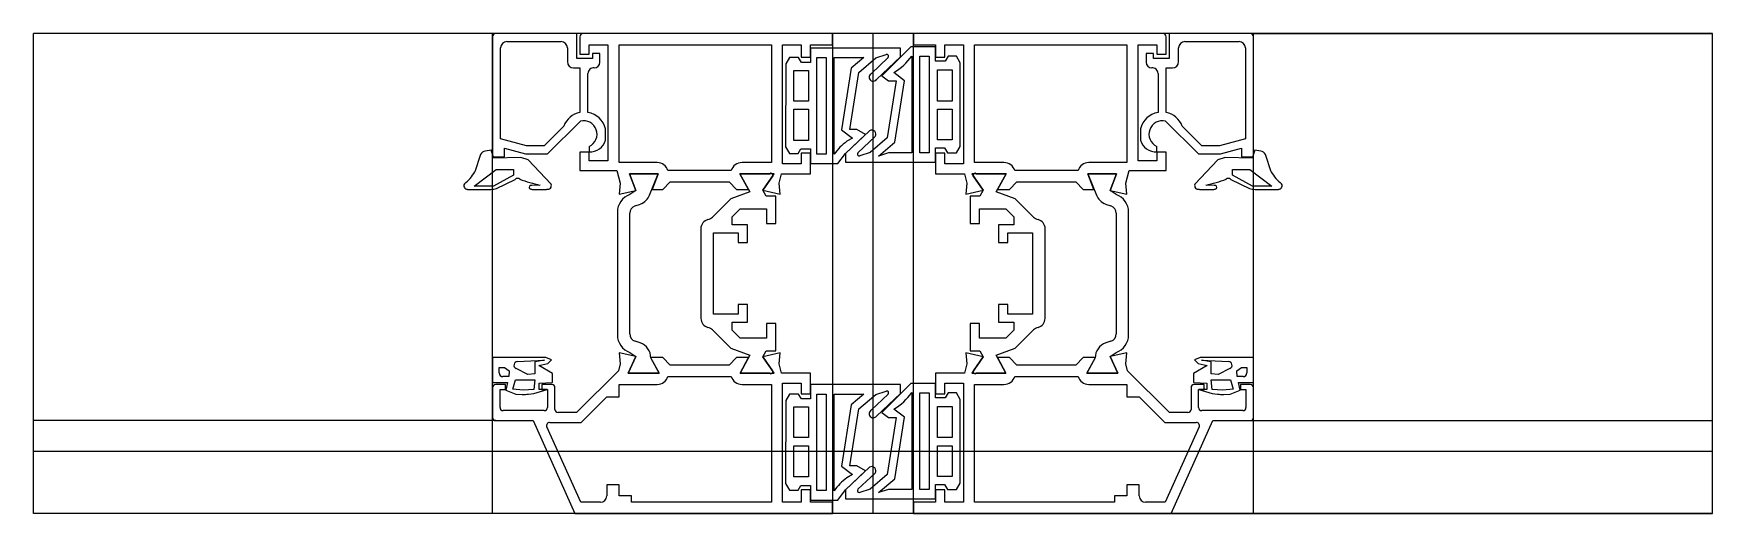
# Model space of a CAD drawing. Extents: x -133 to 137, y -10 to 67.
import ezdxf

# ---------------------------------------------------------------- set-up
doc = ezdxf.new("R2010")
doc.units = 0
doc.layers.get('0').update_dxf_attribs({"linetype": 'CONTINUOUS'})

msp = doc.modelspace()

# ---------------------------------------------------------------- linework, layer by layer
at = {"linetype": 'CONTINUOUS'}
for p, q in [((-132.59, -10), (-132.59, 67)), ((136.59, 67), (-132.59, 67)), ((-59, 67), (-132.59, 67)), ((-59, -10), (-59, 67)), ((-59, 66.5), (-59, 47.2)), ((-45.5, 67), (-58.5, 67)), ((-57.7, 50.11), (-57.7, 64.7)), ((-56.7, 65.7), (-48, 65.7)), ((-47, 64.7), (-47, 62.5)), ((-45.5, 63), (-45.5, 67)), ((-45, 66.46), (-45, 63.71)), ((-4.5, 67), (-44.5, 67)), ((-43.5, 63.71), (-43.5, 65.2)), ((-43.5, 65.2), (-40.5, 65.2)), ((-40.5, 65.2), (-40.5, 46.6)), ((-38.7, 46.3), (-38.7, 65.2)), ((-38.7, 65.2), (-14.3, 65.2)), ((-14.3, 65.2), (-14.3, 46.3)), ((-12.5, 65.2), (-9.5, 65.2)), ((-12.5, 46.1), (-12.5, 65.2)), ((-9.5, 65.2), (-9.5, 63.21)), ((-8, 63.21), (-8, 65.2)), ((-8, 65.2), (-4.5, 65.2)), ((6.43, 64.67), (-8, 64.67)), ((-8, 64.67), (-8, 62.38)), ((-4.5, 67), (-4.5, -10)), ((-4.5, 65.2), (-4.5, 67)), ((2, -10), (2, 67)), ((8.08, 64.85), (3.43, 60.2)), ((6.43, 63.24), (6.43, 64.67)), ((12, 64.85), (8.08, 64.85)), ((8.5, -10), (8.5, 67)), ((48.5, 67), (8.5, 67)), ((8.5, 67), (8.5, 65.2)), ((8.5, 65.2), (12, 65.2)), ((12, 65.2), (12, 63.21)), ((12, 62.56), (12, 64.85)), ((13.5, 63.21), (13.5, 65.2)), ((13.5, 65.2), (16.5, 65.2)), ((16.5, 65.2), (16.5, 46.1)), ((18.3, 46.3), (18.3, 65.2)), ((18.3, 65.2), (42.7, 65.2)), ((42.7, 65.2), (42.7, 46.3)), ((44.5, 46.6), (44.5, 65.2)), ((44.5, 65.2), (47.5, 65.2)), ((47.5, 65.2), (47.5, 63.71)), ((49, 63.71), (49, 66.46)), ((62.5, 67), (49.5, 67)), ((49.5, 67), (49.5, 63)), ((51, 62.5), (51, 64.7)), ((52, 65.7), (60.7, 65.7)), ((61.7, 64.7), (61.7, 50.11)), ((63, -10), (63, 67)), ((63, 67), (136.59, 67)), ((63, 47.2), (63, 66.5)), ((136.59, -10), (136.59, 67)), ((-43, 63), (-45.5, 63)), ((-45, 63.71), (-43.5, 63.71)), ((-41.8, 63.79), (-43, 63.79)), ((-43, 63.79), (-43, 63)), ((-41.8, 62.4), (-41.8, 63.79)), ((-11.99, 62.14), (-12.01, 48.83)), ((-11.4, 63.16), (-11.99, 62.14)), ((-9.92, 63.16), (-11.4, 63.16)), ((-9.47, 62.38), (-9.92, 63.16)), ((-9.5, 63.21), (-8, 63.21)), ((-8, 62.38), (-9.47, 62.38)), ((-7.03, 47.67), (-7.03, 63.16)), ((-7.03, 63.16), (-5.52, 63.16)), ((-5.52, 63.16), (-5.52, 47.67)), ((-4.22, 63.16), (0.52, 63.16)), ((-4.22, 47.63), (-4.22, 63.16)), ((0.52, 63.16), (-1.5, 61.44)), ((-0.29, 60.76), (2.48, 63.11)), ((4.42, 63.14), (1.68, 60.56)), ((2.48, 63.11), (4.12, 63.64)), ((2.57, 59.61), (6.43, 63.24)), ((8.22, 63.39), (8.22, 47.86)), ((9.52, 47.86), (9.52, 63.35)), ((9.52, 63.35), (11.03, 63.35)), ((11.03, 63.35), (11.03, 47.86)), ((12, 63.21), (13.5, 63.21)), ((13.59, 62.56), (12, 62.56)), ((14.04, 63.35), (13.59, 62.56)), ((15.39, 63.35), (14.04, 63.35)), ((16, 62.28), (15.39, 63.35)), ((16, 48.88), (16, 62.28)), ((47, 63.79), (45.8, 63.79)), ((45.8, 63.79), (45.8, 62.4)), ((47, 63), (47, 63.79)), ((49.5, 63), (47, 63)), ((47.5, 63.71), (49, 63.71)), ((-46, 61.5), (-45, 61.5)), ((-45, 61.5), (-45, 54.33)), ((-43.7, 54.35), (-43.7, 60.6)), ((-10.7, 56.16), (-10.7, 61.08)), ((-10.7, 61.08), (-8.33, 61.08)), ((-8.33, 61.08), (-8.33, 56.16)), ((-1.5, 61.44), (-3.05, 51.57)), ((-1.72, 51.62), (-0.29, 60.76)), ((3.43, 60.2), (4.49, 59.4)), ((5.72, 59.4), (4.29, 50.26)), ((4.49, 59.4), (5.72, 59.4)), ((7.05, 59.44), (5.34, 60.74)), ((5.5, 49.58), (7.05, 59.44)), ((12.33, 56.16), (12.33, 61.16)), ((12.33, 61.16), (14.7, 61.16)), ((14.7, 61.16), (14.7, 56.16)), ((47.7, 60.6), (47.7, 54.35)), ((49, 61.5), (50, 61.5)), ((49, 54.33), (49, 61.5)), ((-8.33, 56.16), (-10.7, 56.16)), ((-10.7, 49.86), (-10.7, 54.86)), ((-10.7, 54.86), (-8.33, 54.86)), ((-8.33, 54.86), (-8.33, 49.86)), ((14.7, 56.16), (12.33, 56.16)), ((12.33, 49.94), (12.33, 54.86)), ((12.33, 54.86), (14.7, 54.86)), ((14.7, 54.86), (14.7, 49.94)), ((-47.57, 52.15), (-50.71, 49)), ((-50.18, 47.7), (-44.92, 52.96)), ((-40.9, 49.89), (-40.9, 51.73)), ((-3.05, 51.57), (-1.28, 50.24)), ((1.44, 51.41), (-2.43, 47.77)), ((-0.57, 51.62), (-1.72, 51.62)), ((0.82, 50.82), (-0.57, 51.62)), ((44.9, 51.73), (44.9, 49.89)), ((48.92, 52.96), (54.18, 47.7)), ((54.71, 49), (51.57, 52.15)), ((-53.57, 49), (-57.7, 50.11)), ((-57.1, 47.2), (-57.1, 48.6)), ((-57.1, 48.6), (-53.74, 47.7)), ((-50.71, 49), (-53.57, 49)), ((-43.5, 48.9), (-43.5, 48)), ((-12.01, 48.83), (-11.39, 47.75)), ((-8.33, 49.86), (-10.7, 49.86)), ((-9.99, 47.75), (-9.56, 48.5)), ((-9.56, 48.5), (-8, 48.5)), ((-8, 48.5), (-8, 46.15)), ((-2.43, 47.77), (0.82, 50.82)), ((-1.28, 50.24), (-2.2, 49.71)), ((-0.42, 47.88), (2.33, 50.46)), ((4.29, 50.26), (1.52, 47.9)), ((2.88, 47.35), (5.5, 49.58)), ((12, 46.35), (12, 48.64)), ((12, 48.64), (13.47, 48.64)), ((14.7, 49.94), (12.33, 49.94)), ((13.47, 48.64), (13.92, 47.86)), ((15.4, 47.86), (16, 48.88)), ((47.5, 48), (47.5, 48.9)), ((57.57, 49), (54.71, 49)), ((61.7, 50.11), (57.57, 49)), ((57.74, 47.7), (61.1, 48.6)), ((61.1, 48.6), (61.1, 47.2)), ((-60.92, 47.62), (-61.84, 44.82)), ((-59.24, 48.28), (-60.18, 48.13)), ((-58.8, 47), (-59.24, 48.28)), ((-59, 47.2), (-57.1, 47.2)), ((-54.46, 47.11), (-58.8, 47)), ((-53.3, 46.73), (-54.46, 47.11)), ((-53.74, 47.7), (-50.18, 47.7)), ((-49.62, 42.82), (-53.3, 46.73)), ((-43.5, 47.99), (-45, 47.99)), ((-45, 47.99), (-45, 45)), ((-43.5, 46.6), (-43.5, 47.99)), ((-40.5, 46.6), (-43.5, 46.6)), ((-32.6, 46.3), (-38.7, 46.3)), ((-14.3, 46.3), (-19, 46.3)), ((-9.5, 46.1), (-12.5, 46.1)), ((-11.39, 47.75), (-9.99, 47.75)), ((-8, 47.79), (-9.5, 47.79)), ((-9.5, 47.79), (-9.5, 46.1)), ((-8, 44.5), (-8, 47.79)), ((-8, 46.15), (-3.66, 46.15)), ((-5.52, 47.67), (-7.03, 47.67)), ((-3.66, 46.15), (-2.43, 47.77)), ((-2.43, 47.77), (-2.43, 46.35)), ((-2.43, 46.35), (12, 46.35)), ((1.52, 47.9), (-0.12, 47.38)), ((4.46, 47.86), (2.88, 47.35)), ((8.22, 47.86), (4.46, 47.86)), ((11.03, 47.86), (9.52, 47.86)), ((13.5, 47.79), (12, 47.79)), ((12, 47.79), (12, 44.5)), ((13.5, 46.1), (13.5, 47.79)), ((16.5, 46.1), (13.5, 46.1)), ((13.92, 47.86), (15.4, 47.86)), ((23, 46.3), (18.3, 46.3)), ((42.7, 46.3), (36.6, 46.3)), ((47.5, 46.6), (44.5, 46.6)), ((49, 47.99), (47.5, 47.99)), ((47.5, 47.99), (47.5, 46.6)), ((49, 45), (49, 47.99)), ((57.3, 46.73), (53.62, 42.82)), ((54.18, 47.7), (57.74, 47.7)), ((58.46, 47.11), (57.3, 46.73)), ((62.8, 47), (58.46, 47.11)), ((61.1, 47.2), (63, 47.2)), ((63.24, 48.28), (62.8, 47)), ((64.18, 48.13), (63.24, 48.28)), ((65.84, 44.82), (64.92, 47.62)), ((-61.94, 42.5), (-58.42, 45.21)), ((-55.62, 44.28), (-58.83, 42.5)), ((-58.42, 45.21), (-55.62, 45.21)), ((-58.37, 42.16), (-55.38, 43.59)), ((-55.62, 45.21), (-55.62, 44.28)), ((-45, 45), (-39.08, 45)), ((-39.08, 45), (-38.53, 43)), ((-36.02, 41.83), (-37.04, 44.5)), ((-37.04, 44.5), (-32.44, 44.5)), ((-32.44, 44.5), (-37.04, 44.5)), ((-37.04, 44.5), (-36.02, 41.83)), ((-33.81, 41.09), (-32.44, 44.5)), ((-32.44, 44.5), (-33.43, 42)), ((-31.72, 42), (-30.52, 43.2)), ((-20.73, 45), (-30.87, 45)), ((-30.52, 43.2), (-21.08, 43.2)), ((-21.08, 43.2), (-19.88, 42)), ((-17.96, 42), (-19.33, 44.5)), ((-19.33, 44.5), (-14.56, 44.5)), ((-13.86, 44.5), (-19.33, 44.5)), ((-19.33, 44.5), (-17.74, 41.62)), ((-15.66, 41.85), (-13.86, 44.5)), ((-14.07, 44.19), (-15.66, 41.85)), ((-13.07, 43), (-12.66, 44.5)), ((-12.66, 44.5), (-8, 44.5)), ((12, 44.5), (16.66, 44.5)), ((16.66, 44.5), (17.07, 43)), ((23.33, 44.5), (17.86, 44.5)), ((17.86, 44.5), (19.66, 41.85)), ((19.66, 41.85), (18.07, 44.19)), ((18.56, 44.5), (23.33, 44.5)), ((21.74, 41.62), (23.33, 44.5)), ((23.33, 44.5), (21.96, 42)), ((23.88, 42), (25.08, 43.2)), ((34.87, 45), (24.73, 45)), ((25.08, 43.2), (34.52, 43.2)), ((34.52, 43.2), (35.72, 42)), ((37.43, 42), (36.44, 44.5)), ((36.44, 44.5), (41.04, 44.5)), ((41.04, 44.5), (36.44, 44.5)), ((36.44, 44.5), (37.81, 41.09)), ((41.04, 44.5), (40.02, 41.83)), ((40.02, 41.83), (41.04, 44.5)), ((42.53, 43), (43.08, 45)), ((43.08, 45), (49, 45)), ((59.38, 43.59), (62.37, 42.16)), ((59.62, 44.28), (59.62, 45.21)), ((59.62, 45.21), (62.42, 45.21)), ((62.83, 42.5), (59.62, 44.28)), ((62.42, 45.21), (65.94, 42.5)), ((-63.02, 42), (-59.28, 42)), ((-58.83, 42.5), (-61.94, 42.5)), ((-51.39, 42.67), (-52.68, 42.64)), ((-52.67, 42), (-50.34, 42)), ((-38.53, 43), (-38.7, 41.24)), ((-38.7, 41.24), (-36.02, 41.83)), ((-36.02, 41.83), (-37.01, 41.17)), ((-33.43, 42), (-31.72, 42)), ((-20.81, 40.5), (-23.75, 37.56)), ((-17.74, 41.62), (-20.81, 40.5)), ((-19.88, 42), (-17.96, 42)), ((-15.66, 41.85), (-12.9, 41.24)), ((-15.14, 40.9), (-15.66, 41.85)), ((-13.6, 40.9), (-15.14, 40.9)), ((-13.6, 36.5), (-13.6, 40.9)), ((-12.9, 41.24), (-13.07, 43)), ((17.07, 43), (16.9, 41.24)), ((16.9, 41.24), (19.66, 41.85)), ((19.14, 40.9), (17.6, 40.9)), ((17.6, 40.9), (17.6, 36.5)), ((19.66, 41.85), (19.14, 40.9)), ((24.81, 40.5), (21.74, 41.62)), ((21.96, 42), (23.88, 42)), ((27.75, 37.56), (24.81, 40.5)), ((35.72, 42), (37.43, 42)), ((40.02, 41.83), (42.7, 41.24)), ((41.01, 41.17), (40.02, 41.83)), ((42.7, 41.24), (42.53, 43)), ((54.34, 42), (56.67, 42)), ((56.68, 42.64), (55.39, 42.67)), ((65.94, 42.5), (62.83, 42.5)), ((63.28, 42), (67.02, 42)), ((-38.98, 38.36), (-38.98, 18.64)), ((-36.98, 18.82), (-36.98, 38.18)), ((-36.16, 39.35), (-35.3, 39.65)), ((-20.6, 37.6), (-19.3, 38.9)), ((-19.3, 38.9), (-15.1, 38.9)), ((-15.1, 38.9), (-15.1, 36.5)), ((19.1, 36.5), (19.1, 38.9)), ((19.1, 38.9), (23.3, 38.9)), ((23.3, 38.9), (24.6, 37.6)), ((39.3, 39.65), (40.16, 39.35)), ((40.98, 38.18), (40.98, 18.82)), ((42.98, 18.64), (42.98, 38.36)), ((-25.6, 35.71), (-25.6, 21.29)), ((-23.6, 35), (-19.6, 35)), ((-23.6, 22), (-23.6, 35)), ((-20.6, 36.3), (-20.6, 37.6)), ((-18.1, 36.3), (-20.6, 36.3)), ((-19.6, 35), (-19.6, 33.5)), ((-18.1, 33.5), (-18.1, 36.3)), ((-15.1, 36.5), (-13.6, 36.5)), ((17.6, 36.5), (19.1, 36.5)), ((24.6, 36.3), (22.1, 36.3)), ((22.1, 36.3), (22.1, 33.5)), ((23.6, 33.5), (23.6, 35)), ((23.6, 35), (27.6, 35)), ((24.6, 37.6), (24.6, 36.3)), ((27.6, 35), (27.6, 22)), ((29.6, 21.29), (29.6, 35.71)), ((-19.6, 33.5), (-18.1, 33.5)), ((22.1, 33.5), (23.6, 33.5)), ((-19.6, 22), (-23.6, 22)), ((-18.1, 23.5), (-19.6, 23.5)), ((-19.6, 23.5), (-19.6, 22)), ((-18.1, 20.7), (-18.1, 23.5)), ((23.6, 23.5), (22.1, 23.5)), ((22.1, 23.5), (22.1, 20.7)), ((23.6, 22), (23.6, 23.5)), ((27.6, 22), (23.6, 22)), ((-23.75, 19.44), (-20.81, 16.5)), ((-20.6, 19.4), (-20.6, 20.7)), ((-20.6, 20.7), (-18.1, 20.7)), ((-19.3, 18.1), (-20.6, 19.4)), ((-13.6, 20.5), (-15.1, 20.5)), ((-15.1, 20.5), (-15.1, 18.1)), ((-13.6, 16.1), (-13.6, 20.5)), ((19.1, 20.5), (17.6, 20.5)), ((17.6, 20.5), (17.6, 16.1)), ((19.1, 18.1), (19.1, 20.5)), ((22.1, 20.7), (24.6, 20.7)), ((24.6, 19.4), (23.3, 18.1)), ((24.6, 20.7), (24.6, 19.4)), ((24.81, 16.5), (27.75, 19.44)), ((-35.31, 17.35), (-36.16, 17.64)), ((-20.81, 16.5), (-17.76, 15.39)), ((-15.1, 18.1), (-19.3, 18.1)), ((23.3, 18.1), (19.1, 18.1)), ((21.76, 15.39), (24.81, 16.5)), ((40.16, 17.64), (39.31, 17.35)), ((-50.48, 15), (-59, 15)), ((-59, 15), (-59, 11)), ((-54.99, 14.38), (-52.84, 14.49)), ((-52.84, 14.49), (-50.69, 14.6)), ((-50.69, 14.6), (-52.21, 14.35)), ((-52.21, 14.35), (-52.21, 12.39)), ((-51.58, 13.76), (-50.14, 14.08)), ((-49.39, 12.45), (-51.58, 13.76)), ((-49.56, 14.66), (-50.48, 15)), ((-50.14, 14.08), (-49.56, 14.66)), ((-38.53, 14), (-38.83, 12.9)), ((-36.01, 15.17), (-38.7, 15.76)), ((-38.7, 15.76), (-38.53, 14)), ((-37.26, 12.5), (-36.01, 15.17)), ((-36.01, 15.17), (-37.26, 12.5)), ((-37.01, 15.83), (-36.01, 15.17)), ((-31.72, 15), (-33.65, 15)), ((-33.65, 15), (-32.27, 12.5)), ((-32.27, 12.5), (-33.63, 14.97)), ((-30.52, 13.8), (-31.72, 15)), ((-21.08, 13.8), (-30.52, 13.8)), ((-19.88, 15), (-21.08, 13.8)), ((-17.96, 15), (-19.88, 15)), ((-17.76, 15.39), (-19.29, 12.5)), ((-19.29, 12.5), (-17.96, 15)), ((-15.65, 15.15), (-15.15, 16.1)), ((-12.9, 15.76), (-15.65, 15.15)), ((-15.65, 15.15), (-14.11, 12.89)), ((-13.84, 12.5), (-15.65, 15.15)), ((-15.15, 16.1), (-13.6, 16.1)), ((-13.07, 14), (-12.9, 15.76)), ((-12.66, 12.5), (-13.07, 14)), ((17.07, 14), (16.66, 12.5)), ((19.65, 15.15), (16.9, 15.76)), ((16.9, 15.76), (17.07, 14)), ((17.6, 16.1), (19.15, 16.1)), ((19.65, 15.15), (17.84, 12.5)), ((18.11, 12.89), (19.65, 15.15)), ((19.15, 16.1), (19.65, 15.15)), ((23.29, 12.5), (21.76, 15.39)), ((23.88, 15), (21.96, 15)), ((21.96, 15), (23.29, 12.5)), ((25.08, 13.8), (23.88, 15)), ((34.52, 13.8), (25.08, 13.8)), ((35.72, 15), (34.52, 13.8)), ((37.65, 15), (35.72, 15)), ((36.27, 12.5), (37.65, 15)), ((37.63, 14.97), (36.27, 12.5)), ((40.01, 15.17), (41.01, 15.83)), ((42.7, 15.76), (40.01, 15.17)), ((40.01, 15.17), (41.26, 12.5)), ((41.26, 12.5), (40.01, 15.17)), ((42.53, 14), (42.7, 15.76)), ((42.83, 12.9), (42.53, 14)), ((55.58, 13.76), (53.39, 12.45)), ((54.48, 15), (53.56, 14.66)), ((53.56, 14.66), (54.14, 14.08)), ((54.14, 14.08), (55.58, 13.76)), ((63, 15), (54.48, 15)), ((56.21, 14.35), (54.69, 14.6)), ((54.69, 14.6), (56.84, 14.49)), ((56.21, 12.39), (56.21, 14.35)), ((56.84, 14.49), (58.99, 14.38)), ((63, 11), (63, 15)), ((-59, 11), (-56.6, 11)), ((-57.93, 12.55), (-57.93, 13.42)), ((-57.93, 13.42), (-57.09, 13.42)), ((-56.41, 11.95), (-57.33, 11.95)), ((-57.09, 13.42), (-56.32, 12.86)), ((-56.6, 11), (-56.89, 9.76)), ((-56.32, 12.86), (-56.41, 11.95)), ((-55.73, 9.95), (-55.3, 11.44)), ((-55.3, 11.44), (-52.24, 11.44)), ((-53.33, 12.27), (-55.23, 13.24)), ((-52.21, 12.39), (-53.33, 12.27)), ((-52.24, 11.44), (-52.37, 9.91)), ((-51.5, 10.9), (-49.39, 11.02)), ((-51.5, 9.9), (-51.5, 10.9)), ((-49.39, 11.02), (-49.39, 12.45)), ((-38.83, 12.9), (-45.53, 6.2)), ((-32.27, 12.5), (-37.26, 12.5)), ((-37.26, 12.5), (-32.27, 12.5)), ((-30.87, 12), (-20.73, 12)), ((-14.56, 12.5), (-19.29, 12.5)), ((-19.29, 12.5), (-13.84, 12.5)), ((-8, 12.5), (-12.66, 12.5)), ((-12.5, -8.2), (-12.5, 10.9)), ((-12.5, 10.9), (-9.5, 10.9)), ((-9.5, 10.9), (-9.5, 9.21)), ((-8, 9.21), (-8, 12.5)), ((8.08, 10.85), (3.43, 6.2)), ((12, 10.85), (8.08, 10.85)), ((16.66, 12.5), (12, 12.5)), ((12, 12.5), (12, 9.21)), ((12, 8.56), (12, 10.85)), ((13.5, 9.21), (13.5, 10.9)), ((13.5, 10.9), (16.5, 10.9)), ((16.5, 10.9), (16.5, -8.2)), ((17.84, 12.5), (23.29, 12.5)), ((23.29, 12.5), (18.56, 12.5)), ((24.73, 12), (34.87, 12)), ((41.26, 12.5), (36.27, 12.5)), ((36.27, 12.5), (41.26, 12.5)), ((49.53, 6.2), (42.83, 12.9)), ((53.39, 12.45), (53.39, 11.02)), ((53.39, 11.02), (55.5, 10.9)), ((55.5, 10.9), (55.5, 9.9)), ((57.33, 12.27), (56.21, 12.39)), ((56.37, 9.91), (56.24, 11.44)), ((56.24, 11.44), (59.3, 11.44)), ((59.23, 13.24), (57.33, 12.27)), ((59.3, 11.44), (59.73, 9.95)), ((60.32, 12.86), (61.09, 13.42)), ((60.41, 11.95), (60.32, 12.86)), ((61.33, 11.95), (60.41, 11.95)), ((60.89, 9.76), (60.6, 11)), ((60.6, 11), (63, 11)), ((61.09, 13.42), (61.93, 13.42)), ((61.93, 13.42), (61.93, 12.55)), ((-59, 10.2), (-59, 5.4)), ((-56.9, 10.7), (-58.5, 10.7)), ((-57.8, 7), (-57.8, 9.9)), ((-57.8, 9.9), (-56.9, 9.9)), ((-56.9, 9.9), (-56.9, 10.7)), ((-56.89, 9.76), (-55.28, 9.16)), ((-54.08, 9.79), (-55.73, 9.95)), ((-55.28, 9.16), (-54.23, 9.07)), ((-52.37, 9.91), (-54.08, 9.79)), ((-53.25, 9.16), (-52.4, 9.25)), ((-52.4, 9.25), (-50.22, 9.9)), ((-50.22, 9.9), (-51.5, 9.9)), ((-49.5, 10.7), (-51.1, 10.7)), ((-51.1, 10.7), (-51.1, 9.9)), ((-51.1, 9.9), (-50.2, 9.9)), ((-50.2, 9.9), (-50.2, 7)), ((-49, 6.7), (-49, 10.2)), ((-44.8, 4.6), (-40.7, 8.7)), ((-40.7, 8.7), (-38.7, 8.7)), ((-38.7, 8.7), (-38.7, 10.7)), ((-38.7, 10.7), (-32.6, 10.7)), ((-19, 10.7), (-14.3, 10.7)), ((-14.3, 10.7), (-14.3, -8.2)), ((-11.99, 8.14), (-12.01, -5.17)), ((-11.4, 9.16), (-11.99, 8.14)), ((-9.92, 9.16), (-11.4, 9.16)), ((-9.47, 8.38), (-9.92, 9.16)), ((-9.5, 9.21), (-8, 9.21)), ((-8, 8.38), (-9.47, 8.38)), ((6.43, 10.67), (-8, 10.67)), ((-8, 10.67), (-8, 8.38)), ((-7.03, -6.33), (-7.03, 9.16)), ((-7.03, 9.16), (-5.52, 9.16)), ((-5.52, 9.16), (-5.52, -6.33)), ((-4.22, 9.16), (0.52, 9.16)), ((-4.22, -6.37), (-4.22, 9.16)), ((0.52, 9.16), (-1.5, 7.44)), ((-0.29, 6.76), (2.48, 9.11)), ((4.42, 9.14), (1.68, 6.56)), ((2.48, 9.11), (4.12, 9.64)), ((2.57, 5.61), (6.43, 9.25)), ((6.43, 9.25), (6.43, 10.67)), ((8.22, 9.39), (8.22, -6.14)), ((9.52, 9.35), (11.03, 9.35)), ((9.52, -6.14), (9.52, 9.35)), ((11.03, 9.35), (11.03, -6.14)), ((12, 9.21), (13.5, 9.21)), ((13.59, 8.56), (12, 8.56)), ((14.04, 9.35), (13.59, 8.56)), ((15.39, 9.35), (14.04, 9.35)), ((16, 8.28), (15.39, 9.35)), ((16, -5.12), (16, 8.28)), ((18.3, 10.7), (23, 10.7)), ((18.3, -8.2), (18.3, 10.7)), ((36.6, 10.7), (42.7, 10.7)), ((42.7, 10.7), (42.7, 8.7)), ((42.7, 8.7), (44.7, 8.7)), ((44.7, 8.7), (48.8, 4.6)), ((53, 10.2), (53, 6.7)), ((55.1, 10.7), (53.5, 10.7)), ((54.2, 7), (54.2, 9.9)), ((54.2, 9.9), (55.1, 9.9)), ((55.5, 9.9), (54.22, 9.9)), ((54.22, 9.9), (56.4, 9.25)), ((55.1, 9.9), (55.1, 10.7)), ((58.08, 9.79), (56.37, 9.91)), ((56.4, 9.25), (57.25, 9.16)), ((59.73, 9.95), (58.08, 9.79)), ((58.23, 9.07), (59.28, 9.16)), ((59.28, 9.16), (60.89, 9.76)), ((62.5, 10.7), (60.9, 10.7)), ((60.9, 10.7), (60.9, 9.9)), ((60.9, 9.9), (61.8, 9.9)), ((61.8, 9.9), (61.8, 7)), ((63, 5.4), (63, 10.2)), ((-50.7, 6.5), (-57.3, 6.5)), ((-45.53, 6.2), (-48.5, 6.2)), ((-10.7, 2.16), (-10.7, 7.08)), ((-10.7, 7.08), (-8.33, 7.08)), ((-8.33, 7.08), (-8.33, 2.16)), ((-1.5, 7.44), (-3.05, -2.43)), ((-1.72, -2.38), (-0.29, 6.76)), ((3.43, 6.2), (4.49, 5.4)), ((5.72, 5.4), (4.29, -3.74)), ((4.49, 5.4), (5.72, 5.4)), ((7.05, 5.44), (5.34, 6.74)), ((5.5, -4.42), (7.05, 5.44)), ((12.33, 7.16), (14.7, 7.16)), ((12.33, 2.16), (12.33, 7.16)), ((14.7, 7.16), (14.7, 2.16)), ((52.5, 6.2), (49.53, 6.2)), ((61.3, 6.5), (54.7, 6.5)), ((-58.5, 4.9), (-132.59, 4.9)), ((-58.5, 4.9), (-52.5, 4.9)), ((-52.5, 4.9), (-45.81, -10)), ((-44.86, -8.2), (-50.29, 3.89)), ((-49.84, 4.6), (-44.8, 4.6)), ((48.8, 4.6), (53.84, 4.6)), ((54.29, 3.89), (48.86, -8.2)), ((49.81, -10), (56.5, 4.9)), ((56.5, 4.9), (62.5, 4.9)), ((62.5, 4.9), (136.59, 4.9)), ((-132.59, 0), (136.59, 0)), ((-8.33, 2.16), (-10.7, 2.16)), ((-10.7, -4.14), (-10.7, 0.86)), ((-10.7, 0.86), (-8.33, 0.86)), ((-8.33, 0.86), (-8.33, -4.14)), ((14.7, 2.16), (12.33, 2.16)), ((12.33, -4.06), (12.33, 0.86)), ((12.33, 0.86), (14.7, 0.86)), ((14.7, 0.86), (14.7, -4.06)), ((-3.05, -2.43), (-1.28, -3.76)), ((1.44, -2.59), (-2.43, -6.23)), ((-0.57, -2.38), (-1.72, -2.38)), ((0.82, -3.17), (-0.57, -2.38)), ((-12.01, -5.17), (-11.39, -6.25)), ((-8.33, -4.14), (-10.7, -4.14)), ((-2.43, -6.23), (0.82, -3.17)), ((-1.28, -3.76), (-2.2, -4.29)), ((-0.42, -6.12), (2.33, -3.54)), ((4.29, -3.74), (1.52, -6.1)), ((2.88, -6.65), (5.5, -4.42)), ((12, -7.65), (12, -5.36)), ((12, -5.36), (13.47, -5.36)), ((14.7, -4.06), (12.33, -4.06)), ((13.47, -5.36), (13.92, -6.14)), ((15.4, -6.14), (16, -5.12)), ((-38.7, -5.4), (-40.7, -5.4)), ((-40.7, -5.4), (-40.7, -7.2)), ((-38.7, -7.2), (-38.7, -5.4)), ((-36.7, -7.2), (-38.7, -7.2)), ((-36.7, -8.2), (-36.7, -7.2)), ((-11.39, -6.25), (-9.99, -6.25)), ((-9.99, -6.25), (-9.56, -5.5)), ((-9.56, -5.5), (-8, -5.5)), ((-8, -6.21), (-9.5, -6.21)), ((-9.5, -6.21), (-9.5, -8.2)), ((-8, -5.5), (-8, -7.85)), ((-8, -8.2), (-8, -6.21)), ((-8, -7.85), (-3.66, -7.85)), ((-5.52, -6.33), (-7.03, -6.33)), ((-3.66, -7.85), (-2.43, -6.23)), ((-2.43, -6.23), (-2.43, -7.65)), ((-2.43, -7.65), (12, -7.65)), ((1.52, -6.1), (-0.12, -6.62)), ((4.46, -6.14), (2.88, -6.65)), ((8.22, -6.14), (4.46, -6.14)), ((11.03, -6.14), (9.52, -6.14)), ((13.5, -6.21), (12, -6.21)), ((12, -6.21), (12, -8.2)), ((13.5, -8.2), (13.5, -6.21)), ((13.92, -6.14), (15.4, -6.14)), ((42.7, -7.2), (40.7, -7.2)), ((40.7, -7.2), (40.7, -8.2)), ((44.7, -5.4), (42.7, -5.4)), ((42.7, -5.4), (42.7, -7.2)), ((44.7, -7.2), (44.7, -5.4)), ((136.59, -10), (-132.59, -10)), ((-45.81, -10), (-132.59, -10)), ((-45.81, -10), (-4.5, -10)), ((-41.7, -8.2), (-44.86, -8.2)), ((-14.3, -8.2), (-36.7, -8.2)), ((-9.5, -8.2), (-12.5, -8.2)), ((-4.5, -8.2), (-8, -8.2)), ((-4.5, -10), (-4.5, -8.2)), ((12, -8.2), (8.5, -8.2)), ((8.5, -8.2), (8.5, -10)), ((8.5, -10), (49.81, -10)), ((16.5, -8.2), (13.5, -8.2)), ((40.7, -8.2), (18.3, -8.2)), ((48.86, -8.2), (45.7, -8.2)), ((49.81, -10), (136.59, -10))]:
    msp.add_line(p, q, dxfattribs=at)
for centre, radius, start, end in [((-58.5, 66.5), 0.5, 90, 180), ((-56.7, 64.7), 1, 90, 180), ((-48, 64.7), 1, 0, 90), ((-44.5, 66.5), 0.5, 89.8163, 184.5889), ((48.5, 66.5), 0.5, 355.4111, 90.1837), ((52, 64.7), 1, 90, 180), ((60.7, 64.7), 1, 0, 90), ((62.5, 66.5), 0.5, 0, 90), ((-46, 62.5), 1, 180, 270), ((-42.7, 62.4), 0.9, 270, 360), ((4.21, 63.35), 0.3, 314.5968, 107.3307), ((0.62, 68.76), 9.3, 300.4718, 324.7649), ((46.7, 62.4), 0.9, 180, 270), ((50, 62.5), 1, 270, 0), ((-42.8, 60.61), 0.9, 83.6195, 180.3549), ((2.04, 60.01), 0.661, 123.1525, 323.1122), ((46.8, 60.61), 0.9, 359.6451, 96.3805), ((-44.3, 50.9), 3.5, 101.5269, 159.0855), ((-44.3, 50.9), 3.5, 13.6856, 80.1186), ((48.3, 50.9), 3.5, 99.8814, 166.3144), ((48.3, 50.9), 3.5, 20.9145, 78.4731), ((-44.41, 50.86), 2.16, 294.7921, 103.7628), ((1.8, 50.86), 0.661, 323.1122, 123.1525), ((48.41, 50.86), 2.16, 76.2372, 245.2079), ((-43.4, 50.6), 2.6, 267.8334, 344.1951), ((3.38, 42.27), 9.3, 126.8703, 144.8065), ((47.4, 50.6), 2.6, 195.8049, 272.1666), ((-60.11, 47.21), 0.91, 94.659, 153.4329), ((-32.6, 44.5), 1.8, 16.1276, 90.0267), ((-19, 44.5), 1.8, 89.9733, 163.8724), ((-0.21, 47.67), 0.3, 134.5968, 287.3307), ((23, 44.5), 1.8, 16.1276, 90.0267), ((36.6, 44.5), 1.8, 89.9733, 163.8724), ((64.11, 47.21), 0.91, 26.5671, 85.341), ((-67.83, 48.28), 6.92, 308.5359, 329.9718), ((-54.97, 43.22), 0.55, 49.9434, 137.5846), ((-44.12, 72.75), 30.95, 250.1613, 256.4077), ((-14.36, 44.28), 0.3, 342.5797, 132.7811), ((18.36, 44.28), 0.3, 47.2189, 197.4203), ((48.12, 72.75), 30.95, 283.5923, 289.8387), ((58.97, 43.22), 0.55, 42.4154, 130.0566), ((71.83, 48.28), 6.92, 210.0282, 231.4641), ((-63.03, 42.58), 0.57, 149.409, 270.938), ((-59.28, 44.66), 2.66, 269.9704, 289.9737), ((-52.8, 42.32), 0.32, 70.6122, 291.2975), ((-50.15, 42.59), 0.58, 252.2853, 23.0942), ((-35.98, 38.35), 3, 110.0799, 179.854), ((-36.14, 42.01), 2.5, 289.5392, 338.5055), ((40.14, 42.01), 2.5, 201.4945, 250.4608), ((39.98, 38.35), 3, 0.146, 69.9201), ((54.15, 42.59), 0.58, 156.9058, 287.7147), ((56.8, 42.32), 0.32, 248.7025, 109.3878), ((63.28, 44.66), 2.66, 250.0263, 270.0296), ((67.03, 42.58), 0.57, 269.062, 30.591), ((-35.73, 38.18), 1.25, 110.1205, 179.8298), ((39.73, 38.18), 1.25, 0.1702, 69.8795), ((-24.1, 35.71), 1.5, 103.8863, 180.1467), ((-24.8, 38.63), 1.5, 283.1143, 314.4453), ((28.8, 38.63), 1.5, 225.5547, 256.8857), ((28.1, 35.71), 1.5, 359.8533, 76.1137), ((-24.1, 21.3), 1.5, 180.2354, 256.114), ((-24.81, 18.38), 1.5, 44.842, 76.3659), ((28.81, 18.38), 1.5, 103.6341, 135.158), ((28.1, 21.3), 1.5, 283.886, 359.7646), ((-35.98, 18.65), 3, 180.146, 249.9201), ((-35.73, 18.81), 1.25, 179.712, 249.88), ((-36.13, 14.99), 2.5, 359.581, 70.8542), ((40.13, 14.99), 2.5, 109.1458, 180.419), ((39.73, 18.81), 1.25, 290.12, 0.288), ((39.98, 18.65), 3, 290.0799, 359.854), ((-54.97, 13.78), 0.6, 91.9856, 244.2371), ((58.97, 13.78), 0.6, 295.7629, 88.0144), ((-57.33, 12.55), 0.6, 180, 270), ((-32.6, 12.5), 1.8, 269.9733, 343.8724), ((-19, 12.5), 1.8, 196.1276, 270.0267), ((-14.36, 12.72), 0.3, 227.9493, 33.8794), ((18.36, 12.72), 0.3, 146.1206, 312.0507), ((23, 12.5), 1.8, 269.9733, 343.8724), ((36.6, 12.5), 1.8, 196.1276, 270.0267), ((61.33, 12.55), 0.6, 270, 0), ((-58.5, 10.2), 0.5, 90, 180), ((-54.34, 15.69), 6.62, 270.9844, 279.5098), ((-49.5, 10.2), 0.5, 0, 90), ((4.21, 9.35), 0.3, 314.5968, 107.3307), ((0.62, 14.76), 9.3, 300.4718, 324.7649), ((53.5, 10.2), 0.5, 90, 180), ((58.34, 15.69), 6.62, 260.4902, 269.0156), ((62.5, 10.2), 0.5, 0, 90), ((-58.5, 5.4), 0.5, 180, 270), ((-57.3, 7), 0.5, 180, 270), ((-50.7, 7), 0.5, 270, 0), ((-48.5, 6.7), 0.5, 180, 270), ((2.04, 6.01), 0.661, 123.1525, 323.1122), ((52.5, 6.7), 0.5, 270, 0), ((54.7, 7), 0.5, 180, 270), ((61.3, 7), 0.5, 270, 0), ((62.5, 5.4), 0.5, 270, 0), ((-49.84, 4.1), 0.5, 90.4304, 204.8364), ((53.84, 4.1), 0.5, 335.1636, 89.5696), ((1.8, -3.14), 0.661, 323.1122, 123.1525), ((3.38, -11.73), 9.3, 126.8703, 144.8065), ((-41.7, -7.2), 1, 270, 360), ((-0.21, -6.33), 0.3, 134.5968, 287.3307), ((45.7, -7.2), 1, 180, 270)]:
    msp.add_arc(centre, radius, start, end, dxfattribs=at)

doc.saveas('drawing.dxf')
